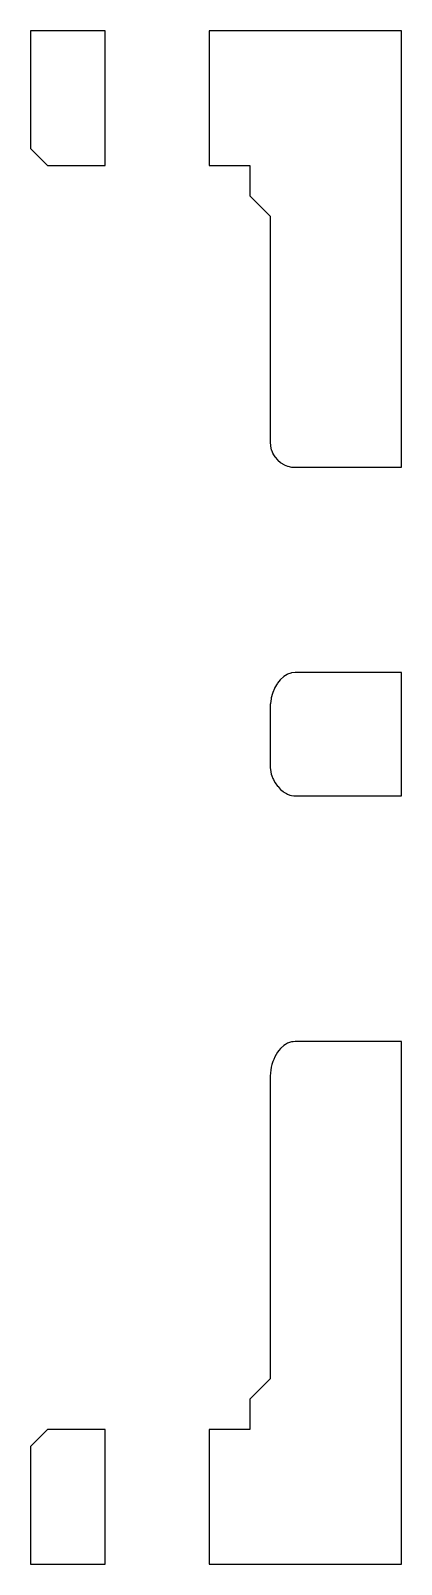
# Model space of a CAD drawing. Header units: metres. Extents: x 0 to 47.5, y 0 to 45.5.
# Drawn here: x 0 to 11, y 0 to 45.5 of the extents above.
import ezdxf

# ---------------------------------------------------------------- set-up
doc = ezdxf.new("R2010")
doc.units = ezdxf.units.M

msp = doc.modelspace()

# ---------------------------------------------------------------- linework, layer by layer
for p, q in [((2.20753, 45.5), (0, 45.5)), ((0, 45.5), (0, 42)), ((2.20753, 41.5), (2.20753, 45.5)), ((11, 45.5), (5.29917, 45.5)), ((5.29917, 45.5), (5.29917, 41.5)), ((11, 32.5458), (11, 45.5)), ((0, 42), (0.5, 41.5)), ((0.5, 41.5), (2.20753, 41.5)), ((5.29917, 41.5), (6.5, 41.5)), ((6.5, 41.5), (6.5, 40.6041)), ((6.5, 40.6041), (7.10409, 40)), ((7.10409, 40), (7.10409, 33.2964)), ((7.10409, 33.2964), (7.10477, 33.2877)), ((7.10477, 33.2877), (7.11332, 33.179)), ((7.11332, 33.179), (7.11549, 33.1699)), ((7.11549, 33.1699), (7.14079, 33.0645)), ((7.14079, 33.0645), (7.14458, 33.0553)), ((7.14458, 33.0553), (7.18583, 32.9556)), ((7.18583, 32.9556), (7.1913, 32.9467)), ((7.1913, 32.9467), (7.24732, 32.8552)), ((7.24732, 32.8552), (7.25449, 32.8468)), ((7.25449, 32.8468), (7.32376, 32.7657)), ((7.32376, 32.7657), (7.33255, 32.7582)), ((7.33255, 32.7582), (7.41325, 32.6892)), ((7.41325, 32.6892), (7.42349, 32.6829)), ((7.42349, 32.6829), (7.51359, 32.6276)), ((7.51359, 32.6276), (7.52502, 32.6229)), ((7.52502, 32.6229), (7.62232, 32.5826)), ((7.62232, 32.5826), (7.63458, 32.5796)), ((7.63458, 32.5796), (7.73676, 32.5551)), ((7.73676, 32.5551), (7.74943, 32.5541)), ((7.74943, 32.5541), (7.85409, 32.5458)), ((7.85409, 32.5458), (11, 32.5458)), ((7.60808, 26.3997), (7.51359, 26.3424)), ((7.62232, 26.4083), (7.60808, 26.3997)), ((7.72195, 26.4433), (7.62232, 26.4083)), ((7.73676, 26.4485), (7.72195, 26.4433)), ((7.85409, 26.462), (7.73676, 26.4485)), ((11, 26.462), (7.85409, 26.462)), ((11, 22.7983), (11, 26.462)), ((7.23835, 25.9883), (7.18583, 25.8629)), ((7.24732, 26.0097), (7.23835, 25.9883)), ((7.31297, 26.1222), (7.24732, 26.0097)), ((7.32376, 26.1406), (7.31297, 26.1222)), ((7.40099, 26.2372), (7.32376, 26.1406)), ((7.41325, 26.2525), (7.40099, 26.2372)), ((7.5002, 26.3304), (7.41325, 26.2525)), ((7.51359, 26.3424), (7.5002, 26.3304)), ((7.11181, 25.5083), (7.10409, 25.3647)), ((7.11332, 25.5363), (7.11181, 25.5083)), ((7.13647, 25.6774), (7.11332, 25.5363)), ((7.14079, 25.7038), (7.13647, 25.6774)), ((7.17901, 25.8388), (7.14079, 25.7038)), ((7.18583, 25.8629), (7.17901, 25.8388)), ((7.10409, 25.3647), (7.10409, 23.719)), ((7.10409, 23.719), (7.11013, 23.6282)), ((7.11013, 23.6282), (7.11332, 23.5801)), ((7.11332, 23.5801), (7.12793, 23.508)), ((7.12793, 23.508), (7.14079, 23.4446)), ((7.14079, 23.4446), (7.15904, 23.3924)), ((7.15904, 23.3924), (7.18583, 23.3159)), ((7.18583, 23.3159), (7.2028, 23.2831)), ((7.2028, 23.2831), (7.24732, 23.1971)), ((7.24732, 23.1971), (7.25857, 23.1815)), ((7.25857, 23.1815), (7.32376, 23.0911)), ((7.32376, 23.0911), (7.32575, 23.0891)), ((7.32575, 23.0891), (7.34155, 23.0731)), ((7.34155, 23.0731), (7.40448, 23.0009)), ((7.40448, 23.0009), (7.41325, 22.9908)), ((7.41325, 22.9908), (7.49287, 22.9252)), ((7.49287, 22.9252), (7.51359, 22.9081)), ((7.51359, 22.9081), (7.59006, 22.8656)), ((7.59006, 22.8656), (7.62232, 22.8476)), ((7.62232, 22.8476), (7.69529, 22.8241)), ((7.69529, 22.8241), (7.73676, 22.8107)), ((7.73676, 22.8107), (7.8075, 22.8032)), ((7.8075, 22.8032), (7.85409, 22.7983)), ((7.85409, 22.7983), (11, 22.7983)), ((7.67841, 15.4781), (7.62232, 15.4584)), ((7.73676, 15.4986), (7.67841, 15.4781)), ((7.79449, 15.5052), (7.73676, 15.4986)), ((7.85409, 15.5121), (7.79449, 15.5052)), ((11, 15.5121), (7.85409, 15.5121)), ((11, 0), (11, 15.5121)), ((7.24732, 15.0597), (7.21373, 14.9795)), ((7.28279, 15.1205), (7.24732, 15.0597)), ((7.32376, 15.1906), (7.28279, 15.1205)), ((7.36608, 15.2435), (7.32376, 15.1906)), ((7.41325, 15.3025), (7.36608, 15.2435)), ((7.51359, 15.3925), (7.41325, 15.3025)), ((7.56645, 15.4245), (7.51359, 15.3925)), ((7.62232, 15.4584), (7.56645, 15.4245)), ((7.11332, 14.5864), (7.10794, 14.4864)), ((7.12514, 14.6584), (7.11332, 14.5864)), ((7.14079, 14.7538), (7.12514, 14.6584)), ((7.16072, 14.8242), (7.14079, 14.7538)), ((7.18583, 14.9129), (7.16072, 14.8242)), ((7.21373, 14.9795), (7.18583, 14.9129)), ((7.10794, 14.4864), (7.10409, 14.4147)), ((7.10409, 14.4147), (7.10409, 5.5)), ((7.10409, 5.5), (6.5, 4.89591)), ((6.5, 4.89591), (6.5, 4)), ((0.5, 4), (0, 3.5)), ((2.20753, 4), (0.5, 4)), ((2.20753, 0), (2.20753, 4)), ((6.5, 4), (5.29917, 4)), ((5.29917, 4), (5.29917, 0)), ((0, 3.5), (0, 0)), ((0, 0), (2.20753, 0)), ((5.29917, 0), (11, 0))]:
    msp.add_line(p, q)

doc.saveas('drawing.dxf')
